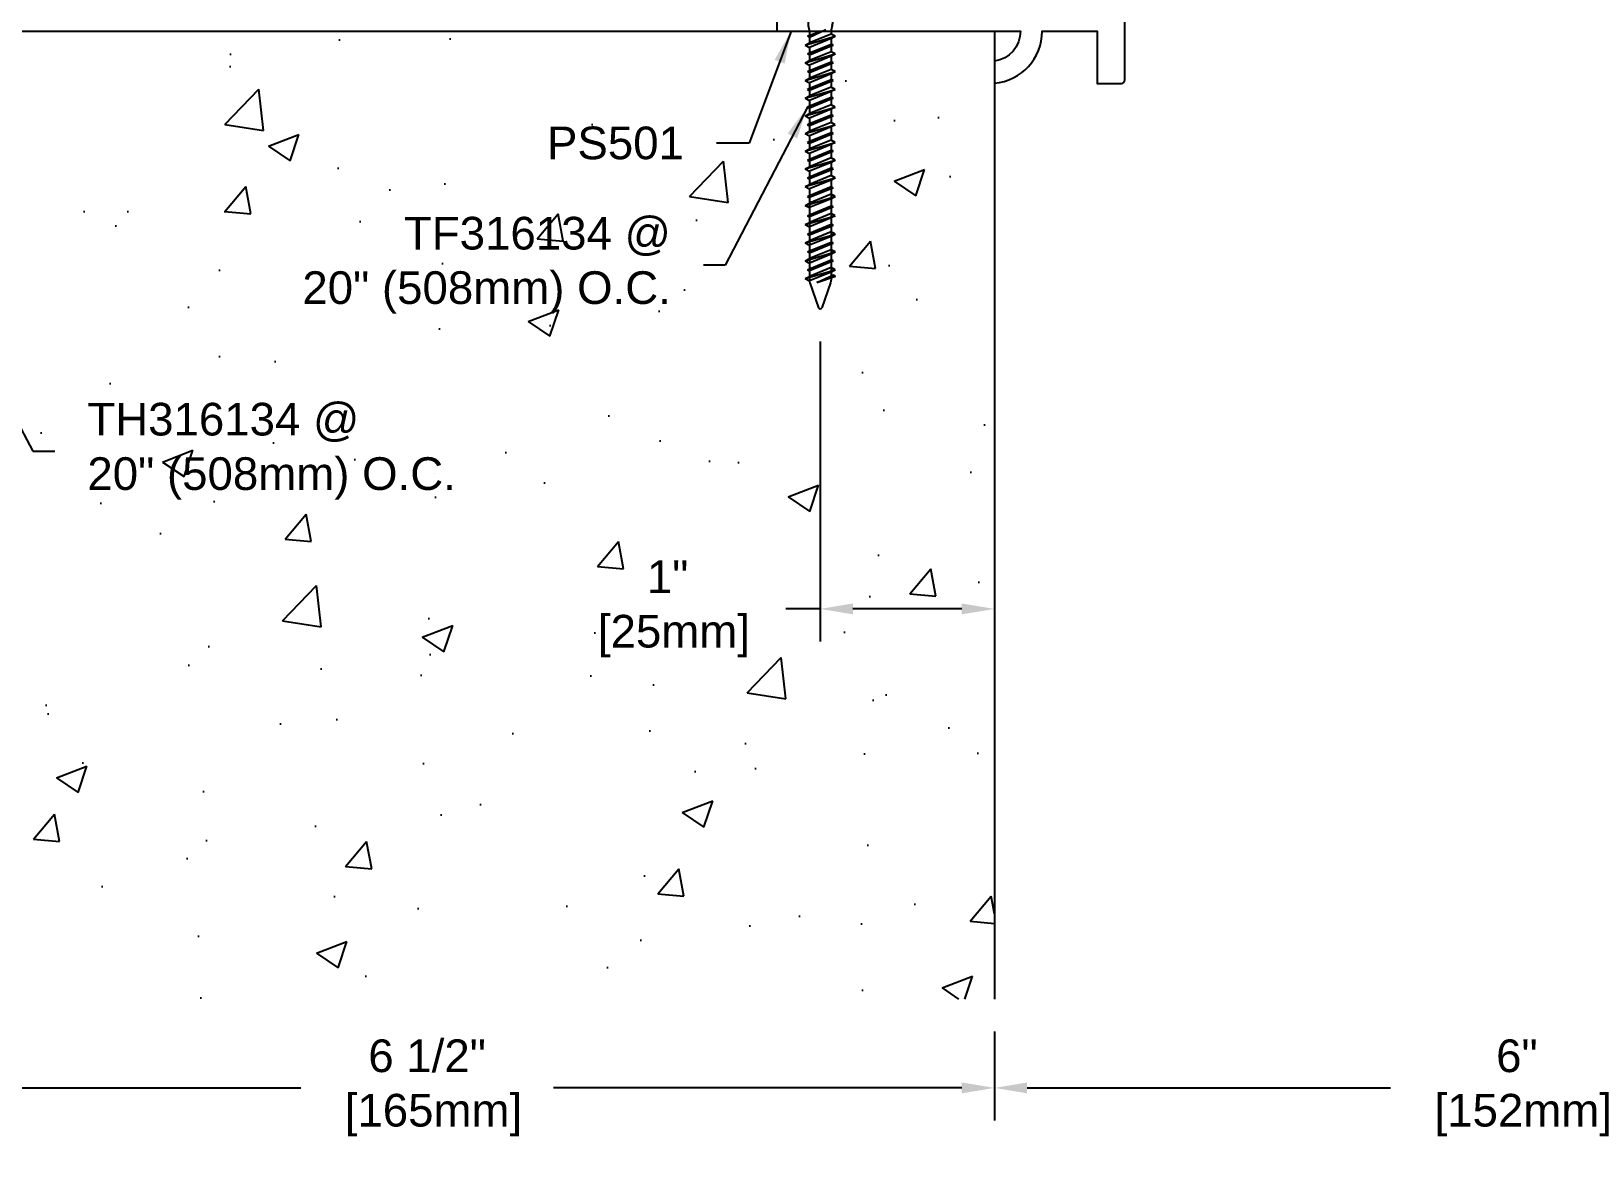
# Model space of a CAD drawing. Header units: inches. Extents: x -7 to 36.6, y -5.5 to 8.5.
# Drawn here: x -1.11 to 7.82, y -5.47 to 1.04 of the extents above; entities that cross this region are included whole.
import ezdxf

# ---------------------------------------------------------------- set-up
doc = ezdxf.new("R2010")
doc.units = ezdxf.units.IN
doc.header["$MEASUREMENT"] = 0
for name, color, linetype in [('ANCHORS', 4, 'Continuous'), ('CONDITIONS', 1, 'Continuous'), ('DIMENSIONS', 3, 'Continuous'), ('METALS', 7, 'Continuous'), ('TEXT', 2, 'Continuous')]:
    doc.layers.add(name, color=color, linetype=linetype)
doc.styles.add('ARIAL', font='arial.ttf')
doc.dimstyles.new('Arial', dxfattribs={"dimtxt": 0.1875, "dimasz": 0.1875, "dimexe": 0.1875, "dimexo": 0.1875, "dimgap": 0.1875, "dimtad": 0, "dimtih": 1, "dimtoh": 1, "dimdec": 4, "dimzin": 3, "dimdsep": 46, "dimlunit": 4, "dimtxsty": 'ARIAL', "dimcen": 0.125, "dimadec": 0, "dimazin": 0, "dimtfac": 1, "dimtdec": 4, "dimtofl": 0, "dimtmove": 0, "dimatfit": 3, "dimfxl": 0, "dimfrac": 2, "dimtolj": 1, "dimtzin": 0, "dimarcsym": 0})

# ---------------------------------------------------------------- blocks, each defined once
blk = doc.blocks.new('PS501')
blk.add_lwpolyline([(1.250000002001475, 0.001101427388516818, 0.3893248293344813), (1.524316468147138, 0.2999999989621474), (1.839316468147114, 0.2999999989621474), (1.839316468147128, -1.037849806095892e-09), (1.979316468147122, -1.037849806095892e-09, 0.414213562373095), (1.999316468147125, 0.01999999896214621), (1.999316468147125, 0.5499999989621488), (0.7500000020014959, 0.5499999989621523), (0.750000002001503, 0.4249999989621488), (2.001510068794232e-09, 0.4249999989621488), (2.001502963366875e-09, 0.2999999989621474), (1.399316468147138, 0.2999999989621474, -0.3717010519091446), (1.25000000200156, 0.1268949554517076), (1.250000002001496, 0.00110142738851865)], format="xyb", close=True)
blk = doc.blocks.new('TF316134')
for p, q in [((-0.1634478473818142, 0), (0.1634478473818142, 0)), ((-0.1041612553882096, -0.01272011889933822), (-0.1125000000000007, 0)), ((-0.1762499999999996, -0.02850000000000108), (-0.1746550377353451, -0.01026949789408604)), ((-0.1762499999999996, -0.02850000000000108), (0.1762499999999996, -0.02850000000000108)), ((-0.1762499999999996, -0.02850000000000108), (-0.06975000000000264, -0.1409999999999982)), ((-0.0815273668520824, -0.04724638954767357), (-0.09148489875437704, -0.03205693410349397)), ((-0.05333823494656187, -0.09024676025100575), (-0.06907470591754006, -0.06624197402408782)), ((-0.03078760143737824, -0.005484849191603303), (-0.03106535409279942, -0.0001850128081315461)), ((-0.02969832727228905, -0.02626943842607687), (-0.03005456646017635, -0.01947198978842124)), ((-0.02840230916521236, -0.05099893707699721), (-0.02938302918285629, -0.03228568436792756)), ((-0.02630360458224246, -0.09104460609177067), (-0.02766927418801046, -0.06498607767381515)), ((0.02739333063308536, -0.07025139436348127), (0.02856652544479132, -0.04786550379996868)), ((0.0297376818067967, -0.02551850917389231), (0.03063040427841557, -0.00848434966871281)), ((0.06618177459319341, -0.07065492011207652), (0.04852665200820994, -0.09758646303831853)), ((0.06975000000000264, -0.1409999999999982), (0.1762499999999996, -0.02850000000000108)), ((0.08983953194615069, -0.0345668156753618), (0.07456194448709752, -0.05787161010442787)), ((0.1095309000514497, -0.004529135514729887), (0.09786692012110976, -0.02232164727288222)), ((0.1762499999999996, -0.02850000000000108), (0.1746550377353451, -0.01026949789408604)), ((-0.06975000000000264, -0.1409999999999982), (0.06975000000000264, -0.1409999999999982)), ((-0.06975000000000264, -0.1409999999999982), (-0.06975000000000264, -0.2080956920424839)), ((-0.03070434641042752, -0.1247730308993411), (-0.04406328225548251, -0.1043949931695991)), ((-0.02446702629202591, -0.126088607485066), (-0.02532696146400681, -0.109680066925975)), ((-0.02399999999999736, -0.134999999999998), (-0.01070865921719033, -0.134999999999998)), ((-0.001778053436577665, -0.134999999999998), (0.01831580956980972, -0.134999999999998)), ((0.037321555589795, -0.114678982998619), (0.02399999999999736, -0.134999999999998)), ((0.02399999999999736, -0.134999999999998), (0.02454324502557981, -0.1246342674119347)), ((0.02528851070100657, -0.1104137511905421), (0.02638186176550406, -0.08955137008121028)), ((0.06975000000000264, -0.1409999999999982), (0.06975000000000264, -0.2080956920424839)), ((-0.07369462818234851, -0.2795937499999965), (0.03209284409409108, -0.243145909709348)), ((-0.06874468459070826, -0.2177125352871201), (-0.06325531540928964, -0.243681256327676)), ((-0.06225000000000236, -0.2734303853986049), (0.03209284409409108, -0.243145909709348)), ((0.03209284409409108, -0.243145909709348), (-0.06225000000000236, -0.2857571146013882)), ((-0.06225000000000236, -0.2532980995723122), (-0.06225000000000236, -0.2734303853986049)), ((0.06225000000000236, -0.2666688433908462), (-0.06225000000000236, -0.3174500933908391)), ((0.06225000000000236, -0.2532980995723122), (0.06225000000000236, -0.2666688433908462)), ((0.08624999999999616, -0.2795937499999965), (0.06225000000000236, -0.2666688433908462)), ((0.06874468459070826, -0.2177125352871201), (0.06325531540928964, -0.243681256327676)), ((-0.08625000000000327, -0.3303749999999965), (0.08624999999999616, -0.2795937499999965)), ((-0.08625000000000327, -0.3303749999999965), (-0.06225000000000236, -0.3174500933908391)), ((-0.08625000000000327, -0.3303749999999965), (-0.06225000000000236, -0.343299906609154)), ((-0.07369462818234851, -0.2795937499999965), (-0.06225000000000236, -0.2734303853986049)), ((-0.07369462818234851, -0.2795937499999965), (-0.06225000000000236, -0.2857571146013882)), ((-0.07369462818234851, -0.3811562499999965), (0.07369462818234851, -0.3303749999999965)), ((-0.06225000000000236, -0.2857571146013882), (-0.06225000000000236, -0.3174500933908391)), ((0.06225000000000236, -0.292518656609154), (-0.06225000000000236, -0.343299906609154)), ((-0.06225000000000236, -0.3749928853986049), (0.06224999999999525, -0.3242116353986049)), ((0.06224999999999525, -0.3365383646013882), (-0.06225000000000236, -0.3873196146013882)), ((-0.06225000000000236, -0.343299906609154), (-0.06225000000000236, -0.3749928853986049)), ((0.08624999999999616, -0.2795937499999965), (0.06225000000000236, -0.292518656609154)), ((0.06224999999999525, -0.292518656609154), (0.06224999999999525, -0.3242116353986049)), ((0.07369462818234851, -0.3303749999999965), (0.06224999999999525, -0.3242116353986049)), ((0.07369462818234851, -0.3303749999999965), (0.06224999999999525, -0.3365383646013882)), ((0.06224999999999525, -0.3365383646013882), (0.06224999999999525, -0.3682313433908391)), ((-0.08625000000000327, -0.4319374999999965), (0.08624999999999616, -0.3811562499999965)), ((-0.08625000000000327, -0.4319374999999965), (-0.06225000000000236, -0.4190125933908391)), ((-0.08625000000000327, -0.4319374999999965), (-0.06225000000000236, -0.444862406609154)), ((-0.07369462818234851, -0.3811562499999965), (-0.06225000000000236, -0.3749928853986049)), ((-0.07369462818234851, -0.3811562499999965), (-0.06225000000000236, -0.3873196146013882)), ((-0.07369462818234851, -0.4827187499999965), (0.07369462818234851, -0.4319374999999965)), ((0.06224999999999525, -0.3682313433908391), (-0.06225000000000236, -0.4190125933908391)), ((-0.06225000000000236, -0.3873196146013882), (-0.06225000000000236, -0.4190125933908391)), ((0.06224999999999525, -0.394081156609154), (-0.06225000000000236, -0.444862406609154)), ((-0.06225000000000236, -0.4765553853986049), (0.06224999999999525, -0.4257741353986049)), ((0.06224999999999525, -0.4381008646013882), (-0.06225000000000236, -0.4888821146013882)), ((-0.06225000000000236, -0.444862406609154), (-0.06225000000000236, -0.4765553853986049)), ((0.08624999999999616, -0.3811562499999965), (0.06224999999999525, -0.3682313433908391)), ((0.08624999999999616, -0.3811562499999965), (0.06224999999999525, -0.394081156609154)), ((0.06224999999999525, -0.394081156609154), (0.06224999999999525, -0.4257741353986049)), ((0.07369462818234851, -0.4319374999999965), (0.06224999999999525, -0.4257741353986049)), ((0.07369462818234851, -0.4319374999999965), (0.06224999999999525, -0.4381008646013882)), ((0.06224999999999525, -0.4381008646013882), (0.06224999999999525, -0.4697938433908391)), ((-0.08625000000000327, -0.5334999999999965), (0.08624999999999616, -0.4827187499999965)), ((-0.08625000000000327, -0.5334999999999965), (-0.06225000000000236, -0.5205750933908391)), ((-0.08625000000000327, -0.5334999999999965), (-0.06225000000000236, -0.546424906609154)), ((-0.07369462818234851, -0.4827187499999965), (-0.06225000000000236, -0.4765553853986049)), ((-0.07369462818234851, -0.4827187499999965), (-0.06225000000000236, -0.4888821146013882)), ((-0.07369462818234851, -0.5842812499999965), (0.07369462818234851, -0.5334999999999965)), ((0.06224999999999525, -0.4697938433908391), (-0.06225000000000236, -0.5205750933908391)), ((-0.06225000000000236, -0.4888821146013882), (-0.06225000000000236, -0.5205750933908391)), ((0.06224999999999525, -0.495643656609154), (-0.06225000000000236, -0.546424906609154)), ((-0.06225000000000236, -0.5781178853986049), (0.06224999999999525, -0.5273366353986049)), ((0.08624999999999616, -0.4827187499999965), (0.06224999999999525, -0.4697938433908391)), ((0.08624999999999616, -0.4827187499999965), (0.06224999999999525, -0.495643656609154)), ((0.06224999999999525, -0.495643656609154), (0.06224999999999525, -0.5273366353986049)), ((0.07369462818234851, -0.5334999999999965), (0.06224999999999525, -0.5273366353986049)), ((0.07369462818234851, -0.5334999999999965), (0.06224999999999525, -0.5396633646013882)), ((-0.08625000000000327, -0.6350624999999965), (0.08624999999999616, -0.5842812499999965)), ((-0.08625000000000327, -0.6350624999999965), (-0.06225000000000236, -0.6221375933908391)), ((-0.07369462818234851, -0.5842812499999965), (-0.06225000000000236, -0.5781178853986049)), ((-0.07369462818234851, -0.5842812499999965), (-0.06225000000000236, -0.5904446146013882)), ((0.06224999999999525, -0.5396633646013882), (-0.06225000000000236, -0.5904446146013882)), ((-0.06225000000000236, -0.546424906609154), (-0.06225000000000236, -0.5781178853986049)), ((0.06224999999999525, -0.5713563433908391), (-0.06225000000000236, -0.6221375933908391)), ((-0.06225000000000236, -0.5904446146013882), (-0.06225000000000236, -0.6221375933908391)), ((0.06224999999999525, -0.597206156609154), (-0.06225000000000236, -0.647987406609154)), ((0.06224999999999525, -0.5396633646013882), (0.06224999999999525, -0.5713563433908391)), ((0.08624999999999616, -0.5842812499999965), (0.06224999999999525, -0.5713563433908391)), ((0.08624999999999616, -0.5842812499999965), (0.06224999999999525, -0.597206156609154)), ((0.06224999999999525, -0.597206156609154), (0.06224999999999525, -0.6288991353986049)), ((-0.08625000000000327, -0.6350624999999965), (-0.06225000000000236, -0.647987406609154)), ((-0.08625000000000327, -0.7366249999999965), (0.08624999999999616, -0.6858437499999965)), ((-0.07369462818234851, -0.6858437499999965), (0.07369462818234851, -0.6350624999999965)), ((-0.07369462818234851, -0.6858437499999965), (-0.06225000000000236, -0.6796803853986049)), ((-0.07369462818234851, -0.6858437499999965), (-0.06225000000000236, -0.6920071146013882)), ((-0.06225000000000236, -0.6796803853986049), (0.06224999999999525, -0.6288991353986049)), ((0.06224999999999525, -0.6412258646013882), (-0.06225000000000236, -0.6920071146013882)), ((-0.06225000000000236, -0.647987406609154), (-0.06225000000000236, -0.6796803853986049)), ((0.06224999999999525, -0.6729188433908391), (-0.06225000000000236, -0.7237000933908391)), ((-0.06225000000000236, -0.6920071146013882), (-0.06225000000000236, -0.7237000933908391)), ((0.06224999999999525, -0.698768656609154), (-0.06225000000000236, -0.749549906609154)), ((0.07369462818234851, -0.6350624999999965), (0.06224999999999525, -0.6288991353986049)), ((0.07369462818234851, -0.6350624999999965), (0.06224999999999525, -0.6412258646013882)), ((0.06224999999999525, -0.6412258646013882), (0.06224999999999525, -0.6729188433908391)), ((0.08624999999999616, -0.6858437499999965), (0.06224999999999525, -0.6729188433908391)), ((0.08624999999999616, -0.6858437499999965), (0.06224999999999525, -0.698768656609154)), ((0.06224999999999525, -0.698768656609154), (0.06224999999999525, -0.7304616353986049)), ((-0.08625000000000327, -0.7366249999999965), (-0.06225000000000236, -0.7237000933908391)), ((-0.08625000000000327, -0.7366249999999965), (-0.06225000000000236, -0.749549906609154)), ((-0.08625000000000327, -0.8381874999999965), (0.08624999999999616, -0.7874062499999965)), ((-0.07369462818234851, -0.7874062499999965), (0.07369462818234851, -0.7366249999999965)), ((-0.07369462818234851, -0.7874062499999965), (-0.06225000000000236, -0.7812428853986049)), ((-0.07369462818234851, -0.7874062499999965), (-0.06225000000000236, -0.7935696146013882)), ((-0.06225000000000236, -0.7812428853986049), (0.06224999999999525, -0.7304616353986049)), ((0.06224999999999525, -0.7427883646013882), (-0.06225000000000236, -0.7935696146013882)), ((-0.06225000000000236, -0.749549906609154), (-0.06225000000000236, -0.7812428853986049)), ((0.06224999999999525, -0.7744813433908391), (-0.06225000000000236, -0.8252625933908391)), ((-0.06225000000000236, -0.7935696146013882), (-0.06225000000000236, -0.8252625933908391)), ((0.06224999999999525, -0.800331156609154), (-0.06225000000000236, -0.851112406609154)), ((0.07369462818234851, -0.7366249999999965), (0.06224999999999525, -0.7304616353986049)), ((0.07369462818234851, -0.7366249999999965), (0.06224999999999525, -0.7427883646013882)), ((0.06224999999999525, -0.7427883646013882), (0.06224999999999525, -0.7744813433908391)), ((0.08624999999999616, -0.7874062499999965), (0.06224999999999525, -0.7744813433908391)), ((0.08624999999999616, -0.7874062499999965), (0.06224999999999525, -0.800331156609154)), ((0.06224999999999525, -0.800331156609154), (0.06224999999999525, -0.8320241353986049)), ((-0.08625000000000327, -0.8381874999999965), (-0.06225000000000236, -0.8252625933908391)), ((-0.08625000000000327, -0.8381874999999965), (-0.06225000000000236, -0.851112406609154)), ((-0.08625000000000327, -0.9397499999999965), (0.08624999999999616, -0.8889687499999965)), ((-0.07369462818234851, -0.8889687499999965), (0.07369462818234851, -0.8381874999999965)), ((-0.07369462818234851, -0.8889687499999965), (-0.06225000000000236, -0.8828053853986049)), ((-0.07369462818234851, -0.8889687499999965), (-0.06225000000000236, -0.8951321146013882)), ((-0.06225000000000236, -0.8828053853986049), (0.06224999999999525, -0.8320241353986049)), ((0.06224999999999525, -0.8443508646013882), (-0.06225000000000236, -0.8951321146013882)), ((-0.06225000000000236, -0.851112406609154), (-0.06225000000000236, -0.8828053853986049)), ((0.06224999999999525, -0.8760438433908391), (-0.06225000000000236, -0.9268250933908391)), ((0.07369462818234851, -0.8381874999999965), (0.06224999999999525, -0.8320241353986049)), ((0.07369462818234851, -0.8381874999999965), (0.06224999999999525, -0.8443508646013882)), ((0.06224999999999525, -0.8443508646013882), (0.06224999999999525, -0.8760438433908391)), ((0.08624999999999616, -0.8889687499999965), (0.06224999999999525, -0.8760438433908391)), ((0.08624999999999616, -0.8889687499999965), (0.06224999999999525, -0.901893656609154)), ((-0.08625000000000327, -0.9397499999999965), (-0.06225000000000236, -0.9268250933908391)), ((-0.08625000000000327, -0.9397499999999965), (-0.06225000000000236, -0.952674906609154)), ((-0.07369462818234851, -0.9905312499999965), (0.07369462818234851, -0.9397499999999965)), ((-0.06225000000000236, -0.8951321146013882), (-0.06225000000000236, -0.9268250933908391)), ((0.06224999999999525, -0.901893656609154), (-0.06225000000000236, -0.952674906609154)), ((-0.06225000000000236, -0.9843678853986049), (0.06224999999999525, -0.9335866353986049)), ((0.06224999999999525, -0.9459133646013882), (-0.06225000000000236, -0.9966946146013882)), ((-0.06225000000000236, -0.952674906609154), (-0.06225000000000236, -0.9843678853986049)), ((0.06224999999999525, -0.9776063433908391), (-0.06225000000000236, -1.028387593390839)), ((0.06224999999999525, -0.901893656609154), (0.06224999999999525, -0.9335866353986049)), ((0.07369462818234851, -0.9397499999999965), (0.06224999999999525, -0.9335866353986049)), ((0.07369462818234851, -0.9397499999999965), (0.06224999999999525, -0.9459133646013882)), ((0.06224999999999525, -0.9459133646013882), (0.06224999999999525, -0.9776063433908391)), ((0.08624999999999616, -0.9905312499999965), (0.06224999999999525, -0.9776063433908391)), ((-0.08625000000000327, -1.041312499999997), (0.08624999999999616, -0.9905312499999965)), ((-0.08625000000000327, -1.041312499999997), (-0.06225000000000236, -1.028387593390839)), ((-0.08625000000000327, -1.041312499999997), (-0.06225000000000236, -1.054237406609154)), ((-0.07369462818234851, -0.9905312499999965), (-0.06225000000000236, -0.9843678853986049)), ((-0.07369462818234851, -0.9905312499999965), (-0.06225000000000236, -0.9966946146013882)), ((-0.07369462818234851, -1.092093749999997), (0.07369462818234851, -1.041312499999997)), ((-0.06225000000000236, -0.9966946146013882), (-0.06225000000000236, -1.028387593390839)), ((0.06224999999999525, -1.003456156609154), (-0.06225000000000236, -1.054237406609154)), ((-0.06225000000000236, -1.085930385398605), (0.06224999999999525, -1.035149135398605)), ((0.06224999999999525, -1.047475864601388), (-0.06225000000000236, -1.098257114601388)), ((-0.06225000000000236, -1.054237406609154), (-0.06225000000000236, -1.085930385398605)), ((0.08624999999999616, -0.9905312499999965), (0.06224999999999525, -1.003456156609154)), ((0.06224999999999525, -1.003456156609154), (0.06224999999999525, -1.035149135398605)), ((0.07369462818234851, -1.041312499999997), (0.06224999999999525, -1.035149135398605)), ((0.07369462818234851, -1.041312499999997), (0.06224999999999525, -1.047475864601388)), ((0.06224999999999525, -1.047475864601388), (0.06224999999999525, -1.079168843390839)), ((-0.08625000000000327, -1.142874999999997), (0.08624999999999616, -1.092093749999997)), ((-0.08625000000000327, -1.142874999999997), (-0.06225000000000236, -1.129950093390839)), ((-0.08625000000000327, -1.142874999999997), (-0.06225000000000236, -1.155799906609154)), ((-0.07369462818234851, -1.092093749999997), (-0.06225000000000236, -1.085930385398605)), ((-0.07369462818234851, -1.092093749999997), (-0.06225000000000236, -1.098257114601388)), ((-0.07369462818234851, -1.19997398481879), (0.07369462818234851, -1.14919273481879)), ((0.06224999999999525, -1.079168843390839), (-0.06225000000000236, -1.129950093390839)), ((-0.06225000000000236, -1.098257114601388), (-0.06225000000000236, -1.129950093390839)), ((0.06224999999999525, -1.105018656609154), (-0.06225000000000236, -1.155799906609154)), ((-0.06225000000000236, -1.193810620217398), (0.06224999999999525, -1.143029370217398)), ((0.06224999999999525, -1.155356099420182), (-0.06225000000000236, -1.206137349420182)), ((-0.06225000000000236, -1.155799906609154), (-0.06225000000000236, -1.181660976845158)), ((0.08624999999999616, -1.092093749999997), (0.06224999999999525, -1.079168843390839)), ((0.08624999999999616, -1.092093749999997), (0.06224999999999525, -1.105018656609154)), ((0.06225000000000236, -1.105018656609154), (0.06225000000000236, -1.136711635398605)), ((0.06224999999999525, -1.111336391427947), (0.06224999999999525, -1.143029370217398)), ((0.07369462818234851, -1.14919273481879), (0.06224999999999525, -1.143029370217398)), ((0.06225000000000236, -1.149038364601388), (0.06225000000000236, -1.181660976845158)), ((0.07369462818234851, -1.14919273481879), (0.06224999999999525, -1.155356099420182)), ((0.06224999999999525, -1.155356099420182), (0.06224999999999525, -1.187049078209633)), ((-0.08625000000000327, -1.25075523481879), (0.08624999999999616, -1.19997398481879)), ((-0.08625000000000327, -1.25075523481879), (-0.06225000000000236, -1.237830328209633)), ((-0.07369462818234851, -1.19997398481879), (-0.06225000000000236, -1.193810620217398)), ((-0.07369462818234851, -1.19997398481879), (-0.06225000000000236, -1.206137349420182)), ((-0.06225000000000236, -1.181660976845158), (-0.06225000000000236, -1.680716921693083)), ((0.06224999999999525, -1.187049078209633), (-0.06225000000000236, -1.237830328209633)), ((0.06224999999999525, -1.212898891427947), (-0.06225000000000236, -1.263680141427947)), ((0.06225000000000236, -1.181660976845158), (0.06225000000000236, -1.680716921693083)), ((0.08624999999999616, -1.19997398481879), (0.06224999999999525, -1.187049078209633)), ((0.08624999999999616, -1.19997398481879), (0.06224999999999525, -1.212898891427947)), ((0.06224999999999525, -1.221463982127187), (0.06224999999999525, -1.253156960916638)), ((-0.08625000000000327, -1.25075523481879), (-0.06225000000000236, -1.263680141427947)), ((-0.08625000000000327, -1.360882825518029), (0.08624999999999616, -1.310101575518029)), ((-0.07369462818234851, -1.310101575518029), (0.07369462818234851, -1.259320325518029)), ((-0.07369462818234851, -1.310101575518029), (-0.06225000000000236, -1.303938210916638)), ((-0.07369462818234851, -1.310101575518029), (-0.06225000000000236, -1.316264940119421)), ((-0.06225000000000236, -1.303938210916638), (0.06224999999999525, -1.253156960916638)), ((0.06224999999999525, -1.265483690119421), (-0.06225000000000236, -1.316264940119421)), ((0.06224999999999525, -1.297176668908872), (-0.06225000000000236, -1.347957918908872)), ((0.06224999999999525, -1.323026482127187), (-0.06225000000000236, -1.373807732127187)), ((0.07369462818234851, -1.259320325518029), (0.06224999999999525, -1.253156960916638)), ((0.07369462818234851, -1.259320325518029), (0.06224999999999525, -1.265483690119421)), ((0.06224999999999525, -1.265483690119421), (0.06224999999999525, -1.297176668908872)), ((0.08624999999999616, -1.310101575518029), (0.06224999999999525, -1.297176668908872)), ((0.08624999999999616, -1.310101575518029), (0.06224999999999525, -1.323026482127187)), ((0.06224999999999525, -1.327096637548117), (0.06224999999999525, -1.358789616337567)), ((-0.08625000000000327, -1.360882825518029), (-0.06225000000000236, -1.347957918908872)), ((-0.08625000000000327, -1.360882825518029), (-0.06225000000000236, -1.373807732127187)), ((-0.08625000000000327, -1.466515480938959), (0.08624999999999616, -1.415734230938959)), ((-0.07369462818234851, -1.415734230938959), (0.07369462818234851, -1.364952980938959)), ((-0.07369462818234851, -1.415734230938959), (-0.06225000000000236, -1.409570866337567)), ((-0.07369462818234851, -1.415734230938959), (-0.06225000000000236, -1.421897595540351)), ((-0.06225000000000236, -1.409570866337567), (0.06224999999999525, -1.358789616337567)), ((0.06224999999999525, -1.371116345540351), (-0.06225000000000236, -1.421897595540351)), ((0.06224999999999525, -1.402809324329802), (-0.06225000000000236, -1.453590574329802)), ((0.06224999999999525, -1.428659137548117), (-0.06225000000000236, -1.479440387548117)), ((0.07369462818234851, -1.364952980938959), (0.06224999999999525, -1.358789616337567)), ((0.07369462818234851, -1.364952980938959), (0.06224999999999525, -1.371116345540351)), ((0.06224999999999525, -1.371116345540351), (0.06224999999999525, -1.402809324329802)), ((0.08624999999999616, -1.415734230938959), (0.06224999999999525, -1.402809324329802)), ((0.08624999999999616, -1.415734230938959), (0.06224999999999525, -1.428659137548117)), ((-0.08625000000000327, -1.466515480938959), (-0.06225000000000236, -1.453590574329802)), ((-0.08625000000000327, -1.466515480938959), (-0.06225000000000236, -1.479440387548117)), ((-0.08625000000000327, -1.568776934901159), (0.08624999999999616, -1.517995684901159)), ((-0.07369462818234851, -1.517995684901159), (0.07369462818234851, -1.467214434901159)), ((-0.07369462818234851, -1.517995684901159), (-0.06225000000000236, -1.511832320299767)), ((-0.07369462818234851, -1.517995684901159), (-0.06225000000000236, -1.524159049502551)), ((-0.06225000000000236, -1.511832320299767), (0.06224999999999525, -1.461051070299767)), ((0.06224999999999525, -1.473377799502551), (-0.06225000000000236, -1.524159049502551)), ((0.06224999999999525, -1.505070778292001), (-0.06225000000000236, -1.555852028292001)), ((0.06224999999999525, -1.429358091510316), (0.06224999999999525, -1.461051070299767)), ((0.07369462818234851, -1.467214434901159), (0.06224999999999525, -1.461051070299767)), ((0.07369462818234851, -1.467214434901159), (0.06224999999999525, -1.473377799502551)), ((0.06224999999999525, -1.473377799502551), (0.06224999999999525, -1.505070778292001)), ((0.08624999999999616, -1.517995684901159), (0.06224999999999525, -1.505070778292001)), ((0.08624999999999616, -1.517995684901159), (0.06224999999999525, -1.530920591510316)), ((-0.08625000000000327, -1.568776934901159), (-0.06225000000000236, -1.555852028292001)), ((-0.08625000000000327, -1.568776934901159), (-0.06225000000000236, -1.581701841510316)), ((-0.07369462818234851, -1.620257027104646), (0.07369462818234851, -1.569475777104646)), ((0.06224999999999525, -1.530920591510316), (-0.06225000000000236, -1.581701841510316)), ((-0.06225000000000236, -1.614093662503254), (0.06224999999999525, -1.563312412503254)), ((0.06224999999999525, -1.575639141706038), (-0.06225000000000236, -1.626420391706038)), ((0.06224999999999525, -1.607332120495489), (-0.06225000000000236, -1.658113370495489)), ((0.06224999999999525, -1.531619433713804), (0.06224999999999525, -1.563312412503254)), ((0.07369462818234851, -1.569475777104646), (0.06224999999999525, -1.563312412503254)), ((0.07369462818234851, -1.569475777104646), (0.06224999999999525, -1.575639141706038)), ((0.06224999999999525, -1.575639141706038), (0.06224999999999525, -1.607332120495489)), ((0.08624999999999616, -1.620257027104646), (0.06224999999999525, -1.607332120495489)), ((-0.08625000000000327, -1.671038277104646), (0.08624999999999616, -1.620257027104646)), ((-0.08625000000000327, -1.671038277104646), (-0.06225000000000236, -1.658113370495489)), ((-0.08625000000000327, -1.671038277104646), (-0.06225000000000236, -1.683963183713804)), ((-0.07369462818234851, -1.620257027104646), (-0.06225000000000236, -1.614093662503254)), ((-0.07369462818234851, -1.620257027104646), (-0.06225000000000236, -1.626420391706038)), ((0.06224999999999525, -1.633181933713804), (-0.06225000000000236, -1.683963183713804)), ((-0.05963520139097156, -1.696090245955389), (-0.00964026637560167, -1.838807445842789)), ((-0.01900126917398737, -1.693369002613277), (0.07676855221157197, -1.650266149331326)), ((-0.01900126917398737, -1.693369002613277), (0.08821318039391812, -1.656429513932718)), ((0.07676855221157197, -1.66259287853411), (-0.01900126917398737, -1.693369002613277)), ((0.05963520139096445, -1.696090245955389), (0.00964026637560167, -1.838807445842789)), ((0.08624999999999616, -1.620257027104646), (0.06224999999999525, -1.633181933713804)), ((0.08821318039391812, -1.656429513932718), (0.07676855221157197, -1.650266149331326)), ((0.08821318039391812, -1.656429513932718), (0.07676855221157197, -1.66259287853411))]:
    blk.add_line(p, q)
for centre, radius, start, end in [((-0.1634478473818142, -0.01124999999999687), 0.01125, 90, 175), ((0.1634478473818142, -0.01124999999999687), 0.01125, 4.999999999999943, 90), ((-0.02325000000000088, -0.2080956920424839), 0.0465, 180, 191.9356997670106), ((-0.1087500000000041, -0.2532980995723122), 0.0465, 0, 11.93569976701059), ((0.108749999999997, -0.2532980995723122), 0.0465, 168.0643002329894, 180), ((0.02325000000000088, -0.2080956920424839), 0.0465, 348.0643002329893, 0), ((-0.0157500000000006, -1.680716921693083), 0.0465, 180, 199.3057509941771), ((0.0157500000000006, -1.680716921693083), 0.0465, 340.6942490058228, 0), ((-3.552713678800501e-15, -1.834495130522654), 0.01056081432526762, 204.1000781238897, 335.8999218761103)]:
    blk.add_arc(centre, radius, start, end)
blk = doc.blocks.new('*D9')
at = {"layer": 'Defpoints', "color": 0}
for p in [(3.420334744603704, -0.5574608816564846), (4.420334744603707, -1.799640827824192), (4.420334744603707, -2.279961448900991)]:
    blk.add_point(p, dxfattribs=at)
at = {"layer": 'DIMENSIONS', "color": 0, "lineweight": -2}
for p, q in [((3.420334744603704, -0.7449608816564846), (3.420334744603704, -2.467461448900991)), ((4.420334744603707, -1.987140827824192), (4.420334744603707, -2.467461448900991)), ((3.420334744603704, -2.279961448900991), (3.223194478228105, -2.279961448900991)), ((4.232834744603707, -2.279961448900991), (3.607834744603704, -2.279961448900991))]:
    blk.add_line(p, q, dxfattribs=at)
at = {"layer": 'DIMENSIONS', "color": 0}
for points in [[(3.607834744603704, -2.248711448900991), (3.607834744603704, -2.311211448900991), (3.420334744603704, -2.279961448900991)], [(4.232834744603707, -2.248711448900991), (4.232834744603707, -2.311211448900991), (4.420334744603707, -2.279961448900991)]]:
    blk.add_solid(points, dxfattribs=at)
at = {"layer": 'DIMENSIONS', "color": 0, "insert": (2.543666852034381, -2.279961448900991), "char_height": 0.1875, "attachment_point": 5, "style": 'ARIAL'}
blk.add_mtext('\\A1;1"\\P [25mm]', dxfattribs=at)
blk = doc.blocks.new('*D10')
at = {"layer": 'Defpoints', "color": 0}
for p in [(-2.09466525539635, 1.037595063191432), (4.420334744603707, -4.519771999303885), (4.420334744603707, -5.030285323330077)]:
    blk.add_point(p, dxfattribs=at)
at = {"layer": 'DIMENSIONS', "color": 0, "lineweight": -2}
for p, q in [((-2.09466525539635, 0.8500950631914319), (-2.094665255396351, -5.217785323330077)), ((4.420334744603707, -4.707271999303885), (4.420334744603707, -5.217785323330077)), ((-1.907165255396351, -5.030285323330077), (0.4379669069501994, -5.030285323330077)), ((4.232834744603707, -5.030285323330077), (1.887702582257157, -5.030285323330077))]:
    blk.add_line(p, q, dxfattribs=at)
at = {"layer": 'DIMENSIONS', "color": 0}
for points in [[(-1.907165255396351, -4.999035323330077), (-1.907165255396351, -5.061535323330077), (-2.094665255396351, -5.030285323330077)], [(4.232834744603707, -4.999035323330077), (4.232834744603707, -5.061535323330077), (4.420334744603707, -5.030285323330077)]]:
    blk.add_solid(points, dxfattribs=at)
at = {"layer": 'DIMENSIONS', "color": 0, "insert": (1.162834744603678, -5.030285323330077), "char_height": 0.1875, "attachment_point": 5, "style": 'ARIAL'}
blk.add_mtext('\\A1;6 1/2"\\P [165mm]', dxfattribs=at)
blk = doc.blocks.new('*D11')
at = {"layer": 'Defpoints', "color": 0}
for p in [(4.420334744603707, -4.519771999303885), (10.42033474460371, -4.519771999303885), (10.42033474460371, -5.030285323330077)]:
    blk.add_point(p, dxfattribs=at)
at = {"layer": 'DIMENSIONS', "color": 0, "lineweight": -2}
for p, q in [((4.420334744603707, -4.707271999303885), (4.420334744603707, -5.217785323330077)), ((10.42033474460371, -4.707271999303885), (10.42033474460371, -5.217785323330077)), ((4.607834744603707, -5.030285323330077), (6.695466906950229, -5.030285323330077)), ((10.23283474460371, -5.030285323330077), (8.145202582257188, -5.030285323330077))]:
    blk.add_line(p, q, dxfattribs=at)
at = {"layer": 'DIMENSIONS', "color": 0}
for points in [[(4.607834744603707, -4.999035323330077), (4.607834744603707, -5.061535323330077), (4.420334744603707, -5.030285323330077)], [(10.23283474460371, -4.999035323330077), (10.23283474460371, -5.061535323330077), (10.42033474460371, -5.030285323330077)]]:
    blk.add_solid(points, dxfattribs=at)
at = {"layer": 'DIMENSIONS', "color": 0, "insert": (7.420334744603708, -5.030285323330077), "char_height": 0.1875, "attachment_point": 5, "style": 'ARIAL'}
blk.add_mtext('\\A1;6"\\P [152mm]', dxfattribs=at)

msp = doc.modelspace()

# ---------------------------------------------------------------- hatches: boundary and pattern name
at = {"layer": 'CONDITIONS'}
h = msp.add_hatch(dxfattribs=at)
h.set_pattern_fill('AR-CONC', color=256, scale=0.25, style=0)
h.set_pattern_definition([(50, (0, 0), (1.793150456501884, -0.1568803374564878), [0.1875, -2.0625]), (355, (0, 0), (-0.3468783340325, 1.88048033425003), [0.15, -1.65]), (100.4514, (0.1494292, -0.01307335), (1.446273454285054, 1.723598855152384), [0.159350475, -1.75285528]), (46.18420000000001, (0, 0.5), (2.668102621564111, -0.4137975358225452), [0.28125, -3.09375]), (96.6356, (0.2223418625, 0.4655167325), (2.336656763871758, 2.435294677251104), [0.23902572, -2.6292825]), (351.1842, (0, 0.5), (2.336654862834068, 2.435296502313312), [0.225, -2.475]), (21, (0.25, 0.375), (1.492267630296154, -1.006547226663347), [0.1875, -2.0625]), (326.0000000000001, (0.25, 0.375), (0.6082883298039543, 1.812875112617133), [0.15, -1.65]), (71.4514, (0.3743555825, 0.291120985), (2.100556571453725, 0.806326241774881), [0.159350475, -1.75285528]), (37.50000000000001, (0, 0), (0.03039963829322667, 0.8322346345782787), [0, -1.63, 0, -1.675, 0, -1.65625]), (7.499999999999999, (0, 0), (0.6576738436053715, 0.9860292797059006), [0, -0.955, 0, -1.5925, 0, -0.63125]), (327.5, (-0.5575, 0), (1.334556090431023, -0.0563871793359495), [0, -0.625, 0, -1.95, 0, -2.5875]), (317.5, (-0.8075, 0), (1.457965423355966, 0.2502624558307941), [0, -0.8125, 0, -1.295, 0, -1.8375])])
h.paths.add_polyline_path([(3.360699543212736, -0.4084951827639546, -0.0665255452401884), (3.358202685889949, -0.3964316363602857), (3.334084744603704, -0.3834432139132087), (3.358084744603705, -0.3705183073040511), (3.358084744603705, -0.3388253285146005), (3.346640116421358, -0.3326619639132088), (3.358084744603705, -0.3264985993118171), (3.358084744603705, -0.2941067783188788), (3.334084744603704, -0.2811818717097214), (3.358084744603705, -0.2682569651005638), (3.358084744603705, -0.2365639863111135), (3.346640116421358, -0.2304006217097214), (3.358084744603705, -0.2242372571083294), (3.358084744603705, -0.1918453243566792), (3.334084744603704, -0.1789204177475217), (3.358084744603705, -0.165995511138364), (3.358084744603705, -0.134302532348913), (3.346640116421358, -0.1281391677475216), (3.358084744603705, -0.1219758031461299), (3.358084744603705, -0.08621266893574964), (3.334084744603703, -0.07328776232659175), (3.358084744603704, -0.06036285571743416), (3.358084744603704, -0.02866987692798325), (3.346640116421358, -0.02250651232659163), (3.358084744603705, -0.01634314772520011), (3.358084744603704, 0.02391492176348973), (3.334084744603703, 0.03683982837264745), (3.358084744603704, 0.04976473498180486), (3.358084744603705, 0.08145771377125563), (3.346640116421359, 0.08762107837264739), (3.358084744603705, 0.09378444297403919), (3.358084744603705, 0.105934086346279), (3.358084744603705, 0.1317951565822834), (3.334084744603704, 0.144720063191441), (3.358084744603705, 0.1576449698005985), (3.358084744603705, 0.1893379485900488), (3.346640116421359, 0.195501313191441), (3.358084744603705, 0.2016646777928328), (3.358084744603704, 0.2333576565822835), (3.334084744603704, 0.2462825631914409), (3.358084744603705, 0.2592074698005987), (3.358084744603705, 0.2909004485900493), (3.346640116421358, 0.2970638131914408), (3.358084744603705, 0.3032271777928325), (3.358084744603705, 0.3349201565822834), (3.334084744603704, 0.3478450631914411), (3.358084744603705, 0.3607699698005986), (3.358084744603705, 0.3924629485900491), (3.346640116421358, 0.398626313191441), (3.358084744603705, 0.4047896777928326), (3.358084744603705, 0.4364826565822834), (3.334084744603704, 0.4494075631914409), (3.358084744603705, 0.4623324698005986), (3.358084744603705, 0.4940254485900493), (3.346640116421359, 0.5001888131914408), (3.358084744603705, 0.5063521777928327), (3.358084744603704, 0.5380451565822835), (3.334084744603704, 0.550970063191441), (3.358084744603705, 0.5638949698005984), (3.358084744603705, 0.5955879485900492), (3.346640116421359, 0.6017513131914409), (3.358084744603705, 0.6079146777928327), (3.358084744603705, 0.6396076565822832), (3.334084744603704, 0.652532563191441), (3.358084744603705, 0.6654574698005984), (3.358084744603705, 0.6971504485900492), (3.346640116421359, 0.703313813191441), (3.358084744603705, 0.7094771777928327), (3.358084744603705, 0.7411701565822834), (3.334084744603704, 0.7540950631914409), (3.358084744603705, 0.7670199698005986), (3.358084744603705, 0.7987129485900492), (3.346640116421359, 0.8048763131914409), (3.358084744603705, 0.8110396777928326), (3.358084744603705, 0.8427326565822829), (3.334084744603703, 0.855657563191441), (3.358084744603705, 0.8685824698005986), (3.358084744603705, 0.9002754485900489), (3.346640116421359, 0.9064388131914412), (3.358084744603705, 0.9126021777928327), (3.358084744603704, 0.9442951565822831), (3.334084744603705, 0.9572200631914412), (3.358084744603705, 0.9701449698005987), (3.358084744603705, 1.001837948590049), (3.346640116421358, 1.008001313191441), (3.358084744603705, 1.014164677792832), (3.358084744603705, 1.034296963619126, 0.01774848210302754), (3.357967635190763, 1.037595063191435), (3.17033474460365, 1.037595063191435), (-1.526615487873436, 1.037595063191433), (-1.53140993998706, 1.014913806863754, 0.0521264501317853), (-1.53241525539635, 1.005296963619123), (-1.53241525539635, 0.9919262198005908), (-1.50841525539635, 0.9790013131914352), (-1.53241525539635, 0.9660764065822797), (-1.53241525539635, 0.9343834277928267), (-1.520970627214, 0.9282200631914351), (-1.53241525539635, 0.9220566985900444), (-1.53241525539635, 0.8903637198005914), (-1.50841525539635, 0.8774388131914356), (-1.53241525539635, 0.8645139065822803), (-1.53241525539635, 0.8328209277928271), (-1.520970627214, 0.8266575631914359), (-1.53241525539635, 0.8204941985900448), (-1.53241525539635, 0.7888012198005918), (-1.50841525539635, 0.775876313191436), (-1.53241525539635, 0.7629514065822806), (-1.53241525539635, 0.7312584277928275), (-1.520970627214, 0.7250950631914362), (-1.53241525539635, 0.718931698590045), (-1.53241525539635, 0.687238719800592), (-1.50841525539635, 0.6743138131914365), (-1.53241525539635, 0.6613889065822809), (-1.53241525539635, 0.6296959277928282), (-1.520970627214, 0.623532563191437), (-1.53241525539635, 0.6173691985900457), (-1.53241525539635, 0.5856762198005928), (-1.50841525539635, 0.5727513131914369), (-1.53241525539635, 0.5598264065822814), (-1.53241525539635, 0.5281334277928287), (-1.520970627214, 0.5219700631914375), (-1.53241525539635, 0.5158066985900465), (-1.53241525539635, 0.4841137198005931), (-1.50841525539635, 0.4711888131914375), (-1.53241525539635, 0.4582639065822822), (-1.53241525539635, 0.4265709277928291), (-1.520970627214, 0.4204075631914379), (-1.53241525539635, 0.4142441985900467), (-1.53241525539635, 0.3825512198005936), (-1.50841525539635, 0.369626313191438), (-1.53241525539635, 0.3567014065822824), (-1.53241525539635, 0.3250084277928294), (-1.520970627214, 0.3188450631914382), (-1.53241525539635, 0.3126816985900471), (-1.53241525539635, 0.2809887198005941), (-1.50841525539635, 0.2680638131914384), (-1.53241525539635, 0.2551389065822829), (-1.53241525539635, 0.2234459277928301), (-1.520970627214, 0.2172825631914387), (-1.53241525539635, 0.2111191985900479), (-1.53241525539635, 0.1794262198005946), (-1.50841525539635, 0.1665013131914391), (-1.53241525539635, 0.1535764065822836), (-1.53241525539635, 0.1296959277928279), (-1.520970627214, 0.1235325631914366), (-1.53241525539635, 0.1173691985900455), (-1.53241525539635, 0.0856762198005923), (-1.50841525539635, 0.0727513131914367), (-1.53241525539635, 0.05982640658228122), (-1.53241525539635, 0.02813342779282812), (-1.520970627214, 0.02197006319143673), (-1.53241525539635, 0.01580669859004584), (-1.53241525539635, -0.0158862801994075), (-1.50841525539635, -0.02881118680856303), (-1.53241525539635, -0.04173609341771844), (-1.53241525539635, -0.07342907220717156), (-1.520970627214, -0.07959243680856277), (-1.53241525539635, -0.08575580140995374), (-1.53241525539635, -0.117448780199407), (-1.50841525539635, -0.1303736868085626), (-1.53241525539635, -0.1432985934177181), (-1.53241525539635, -0.1749915722071712), (-1.520970627214, -0.1811549368085625), (-1.53241525539635, -0.1873183014099535), (-1.53241525539635, -0.219011280199407), (-1.50841525539635, -0.2319361868085623), (-1.53241525539635, -0.2448610934177178), (-1.53241525539635, -0.2765540722071709), (-1.520970627214, -0.2827174368085622), (-1.53241525539635, -0.2888808014099532), (-1.53241525539635, -0.3205737801994061), (-1.50841525539635, -0.333498686808562), (-1.53241525539635, -0.3464235934177173), (-1.53241525539635, -0.3781165722071707), (-1.520970627214, -0.3842799368085617), (-1.53241525539635, -0.3904433014099528), (-1.53241525539635, -0.4230659136537245, -0.08443704364380482), (-1.535030054005381, -0.4384392379160345), (-1.584441355344736, -0.5794903777520479, -0.7741232813861226), (-1.604889155447965, -0.5794903777520456), (-1.654300456787319, -0.4384392379160346, -0.08443704364380218), (-1.65691525539635, -0.4230659136537251), (-1.656915255396351, -0.3972048434177171), (-1.68091525539635, -0.3842799368085617), (-1.65691525539635, -0.3713550301994061), (-1.65691525539635, -0.3396620514099527), (-1.668359883578701, -0.3334986868085618), (-1.65691525539635, -0.3273353222071705), (-1.656915255396351, -0.2956423434177174), (-1.68091525539635, -0.2827174368085621), (-1.65691525539635, -0.2697925301994066), (-1.65691525539635, -0.2380995514099533), (-1.668359883578701, -0.2319361868085623), (-1.65691525539635, -0.2257728222071712), (-1.65691525539635, -0.1940798434177177), (-1.68091525539635, -0.1811549368085623), (-1.65691525539635, -0.1682300301994068), (-1.656915255396351, -0.1365370514099534), (-1.668359883578701, -0.1303736868085626), (-1.65691525539635, -0.1242103222071712), (-1.65691525539635, -0.09251734341771814), (-1.68091525539635, -0.07959243680856269), (-1.65691525539635, -0.06666753019940722), (-1.65691525539635, -0.03497455140995406), (-1.668359883578701, -0.02881118680856304), (-1.65691525539635, -0.02264782220717174), (-1.65691525539635, 0.009045156582281564), (-1.68091525539635, 0.02197006319143704), (-1.65691525539635, 0.03489496980059247), (-1.656915255396351, 0.06658794859004585), (-1.668359883578701, 0.07275131319143681), (-1.65691525539635, 0.07891467779282801), (-1.65691525539635, 0.1027951565822835), (-1.68091525539635, 0.1157200631914393), (-1.65691525539635, 0.1286449698005947), (-1.65691525539635, 0.1603379485900481), (-1.668359883578701, 0.1665013131914391), (-1.65691525539635, 0.1726646777928301), (-1.65691525539635, 0.2043576565822832), (-1.68091525539635, 0.2172825631914388), (-1.656915255396351, 0.2302074698005943), (-1.656915255396351, 0.2619004485900473), (-1.668359883578701, 0.2680638131914384), (-1.65691525539635, 0.2742271777928295), (-1.65691525539635, 0.3059201565822827), (-1.68091525539635, 0.3188450631914382), (-1.656915255396351, 0.3317699698005936), (-1.656915255396351, 0.363462948590047), (-1.668359883578701, 0.3696263131914381), (-1.656915255396351, 0.3757896777928293), (-1.656915255396351, 0.4074826565822822), (-1.68091525539635, 0.4204075631914379), (-1.65691525539635, 0.4333324698005933), (-1.656915255396351, 0.4650254485900466), (-1.668359883578701, 0.4711888131914376), (-1.65691525539635, 0.4773521777928288), (-1.65691525539635, 0.5090451565822818), (-1.68091525539635, 0.5219700631914375), (-1.65691525539635, 0.5348949698005928), (-1.656915255396351, 0.5665879485900461), (-1.668359883578701, 0.572751313191437), (-1.65691525539635, 0.5789146777928283), (-1.65691525539635, 0.6106076565822812), (-1.68091525539635, 0.6235325631914367), (-1.65691525539635, 0.6364574698005924), (-1.656915255396351, 0.6681504485900457), (-1.668359883578701, 0.6743138131914367), (-1.65691525539635, 0.6804771777928277), (-1.65691525539635, 0.7121701565822811), (-1.68091525539635, 0.7250950631914364), (-1.65691525539635, 0.738019969800592), (-1.65691525539635, 0.7697129485900449), (-1.668359883578701, 0.7758763131914362), (-1.65691525539635, 0.7820396777928271), (-1.65691525539635, 0.8137326565822801), (-1.68091525539635, 0.8266575631914356), (-1.65691525539635, 0.8395824698005913), (-1.656915255396351, 0.8712754485900446), (-1.668359883578701, 0.8774388131914358), (-1.65691525539635, 0.8836021777928269), (-1.656915255396351, 0.9152951565822797), (-1.68091525539635, 0.9282200631914354), (-1.65691525539635, 0.9411449698005909), (-1.65691525539635, 0.9728379485900441), (-1.668359883578701, 0.979001313191435), (-1.65691525539635, 0.9851646777928263), (-1.65691525539635, 1.005296963619123, 0.05212645013178555), (-1.65792057080564, 1.014913806863754), (-1.662715022919265, 1.037595063191434), (-2.09466525539635, 1.037595063191434), (-4.260046426010007, 1.037595063191432), (-4.260046426010007, -4.519771999303885), (4.420334744603708, -4.519771999303885), (4.420334744603707, 1.037595063191435), (3.482701854016645, 1.037595063191435, 0.01774848210302388), (3.482584744603709, 1.034296963619127), (3.482584744603709, 1.020926219800591), (3.506584744603703, 1.008001313191441), (3.482584744603702, 0.9950764065822799), (3.482584744603702, 0.963383427792833), (3.494029372786055, 0.9572200631914407), (3.482584744603702, 0.9510566985900492), (3.482584744603702, 0.9193637198005987), (3.506584744603703, 0.9064388131914409), (3.482584744603702, 0.8935139065822832), (3.482584744603702, 0.8618209277928327), (3.494029372786056, 0.855657563191441), (3.482584744603702, 0.8494941985900493), (3.482584744603702, 0.8178012198005985), (3.506584744603704, 0.804876313191441), (3.482584744603703, 0.7919514065822836), (3.482584744603703, 0.7602584277928328), (3.494029372786055, 0.7540950631914408), (3.482584744603702, 0.7479316985900494), (3.482584744603702, 0.7162387198005985), (3.506584744603704, 0.703313813191441), (3.482584744603703, 0.6903889065822836), (3.482584744603702, 0.6586959277928327), (3.494029372786056, 0.6525325631914408), (3.482584744603702, 0.6463691985900493), (3.482584744603702, 0.6146762198005984), (3.506584744603703, 0.6017513131914409), (3.482584744603702, 0.5888264065822836), (3.482584744603702, 0.5571334277928328), (3.494029372786056, 0.5509700631914409), (3.482584744603702, 0.5448066985900493), (3.482584744603702, 0.5131137198005983), (3.506584744603703, 0.5001888131914409), (3.482584744603702, 0.4872639065822834), (3.482584744603702, 0.4555709277928328), (3.494029372786056, 0.4494075631914408), (3.482584744603702, 0.4432441985900493), (3.482584744603703, 0.4115512198005981), (3.506584744603703, 0.398626313191441), (3.482584744603702, 0.385701406582284), (3.482584744603702, 0.3540084277928326), (3.494029372786055, 0.347845063191441), (3.482584744603702, 0.3416816985900493), (3.482584744603703, 0.3099887198005982), (3.506584744603703, 0.2970638131914409), (3.482584744603702, 0.2841389065822836), (3.482584744603703, 0.2524459277928327), (3.494029372786056, 0.2462825631914411), (3.482584744603702, 0.2401191985900497), (3.482584744603702, 0.2084262198005982), (3.506584744603703, 0.195501313191441), (3.482584744603702, 0.1825764065822836), (3.482584744603702, 0.1445656929740393), (3.494029372786055, 0.1384023283726474), (3.482584744603702, 0.132238963771256), (3.482584744603702, 0.1005459849818045), (3.506584744603703, 0.08762107837264733), (3.482584744603709, 0.07469617176349388), (3.482584744603709, 0.03443810227479593), (3.494029372786056, 0.02827473767340826), (3.48258474460371, 0.02211137307202037), (3.48258474460371, -0.009581605717438412), (3.506584744603704, -0.02250651232659172), (3.482584744603709, -0.03543141893574529), (3.482584744603709, -0.07119455314613397), (3.494029372786055, -0.07735791774752188), (3.482584744603709, -0.08352128234890968), (3.482584744603709, -0.1152142611383681), (3.506584744603703, -0.1281391677475216), (3.482584744603709, -0.1410640743566756), (3.48258474460371, -0.1734560071083339), (3.494029372786055, -0.1796193717097215), (3.482584744603709, -0.1857827363111093), (3.482584744603709, -0.2174757151005675), (3.506584744603703, -0.2304006217097212), (3.482584744603709, -0.2433255283188752), (3.48258474460371, -0.2757173493118211), (3.494029372786056, -0.2818807139132089), (3.48258474460371, -0.2880440785145966), (3.48258474460371, -0.3197370573040553), (3.506584744603704, -0.3326619639132085), (3.482584744603709, -0.3455868705223624), (3.482584744603709, -0.3692054099674574), (3.497103296815279, -0.3626710861398887), (3.508547924997625, -0.3688344507412805), (3.497103296815279, -0.3749978153426721), (3.482584744603709, -0.3796634266787764), (3.482584744603709, -0.3931218585016459, -0.0844370436437601), (3.479969945994673, -0.4084951827639469), (3.430558644655303, -0.5495463226000239, -0.7741232813846126), (3.410110844552084, -0.5495463225999462)])
h.paths.add_polyline_path([(2.004764225840656, -1.956291598969204), (3.082569478228105, -1.956291598969204), (3.082569478228105, -2.603631298832779), (2.004764225840656, -2.603631298832779)], flags=24)
h.paths.add_polyline_path([(1.872547058675899, 0.5381738485011831), (2.684450196465804, 0.5381738485011831), (2.684450196465804, 0.2505288962501599), (1.872547058675899, 0.2505288962501599)], flags=24)
h.paths.add_polyline_path([(0.4297368196660116, 0.02073983619036196), (2.609264445859736, 0.02073983619036196), (2.609264445859736, -0.6349133015995425), (0.4297368196660116, -0.6349133015995425)], flags=24)
h.paths.add_polyline_path([(-0.8348597324191278, -1.047161831851568), (1.344667893774597, -1.047161831851568), (1.344667893774597, -1.702814969641473), (-0.8348597324191278, -1.702814969641473)], flags=24)

# ---------------------------------------------------------------- linework, layer by layer
for p, q in [((-4.260046426010007, 1.037595063191432), (4.420334744603707, 1.037595063191432)), ((4.420334744603707, 1.037595063191432), (4.420334744603707, -4.519771999303885))]:
    msp.add_line(p, q, dxfattribs=at)

# ---------------------------------------------------------------- block references
at = {"layer": 'ANCHORS'}
msp.add_blockref('TF316134', (3.420334744603707, 1.287595063191437), dxfattribs=at)
at = {"layer": 'METALS'}
msp.add_blockref('PS501', (3.170334742602147, 0.7375950642292874), dxfattribs=at)

# ---------------------------------------------------------------- texts
at = {"layer": 'TEXT', "char_height": 0.1875, "style": 'ARIAL'}
for s, insert, attachment_point in [('\\A1;PS501', (2.637575196465804, 0.3943513723756715), 6), ('TF316134 @\\P20" (508mm) O.C.', (2.562389445859736, -0.3070867327045903), 6), ('\\A1;TH316134 @\\P20" (508mm) O.C.', (-0.7879847324191278, -1.374988400746521), 4)]:
    msp.add_mtext(s, dxfattribs=dict(at, insert=insert, attachment_point=attachment_point))

# ---------------------------------------------------------------- dimensions: what is measured, and where the dimension line sits
at = {"layer": 'DIMENSIONS'}
for base, p1, p2, picture, middle in [((4.420334744603707, -5.030285323330077), (-2.09466525539635, 1.037595063191432), (4.420334744603707, -4.519771999303885), '*D10', (1.162834744603678, -5.030285323330077)), ((4.420334744603707, -2.279961448900991), (3.420334744603704, -0.5574608816564846), (4.420334744603707, -1.799640827824192), '*D9', (2.543666852034381, -2.279961448900991)), ((10.42033474460371, -5.030285323330077), (4.420334744603707, -4.519771999303885), (10.42033474460371, -4.519771999303885), '*D11', (7.420334744603708, -5.030285323330077))]:
    dim = msp.add_linear_dim(base=base, p1=p1, p2=p2, dimstyle='Arial', override={"dimpost": '\\X'}, dxfattribs=at)
    dim.commit()
    dim.dimension.update_dxf_attribs({"geometry": picture, "text_midpoint": middle, "dimtype": 160})

# ---------------------------------------------------------------- leaders
at = {"layer": 'TEXT', "annotation_type": 0, "has_hookline": 1}
for points, hookline_direction, text_width in [([(3.252433694095487, 1.037595063191432), (3.012575196465804, 0.3943513723756715), (2.825075196465804, 0.3943513723756715)], 1, 0.7181531377899045), ([(3.346640116421359, 0.6017513131914409), (2.874889445859736, -0.3070867327045903), (2.749889445859736, -0.3070867327045903)], 1, 2.085777626193724), ([(-1.560027521513065, -0.5097978378597325), (-1.100484732419128, -1.374988400746521), (-0.9754847324191278, -1.374988400746521)], 0, 2.085777626193724)]:
    msp.add_leader(points, dimstyle='Arial', override={"dimgap": 0.1875, "dimtad": 0}, dxfattribs=dict(at, hookline_direction=hookline_direction, text_width=text_width))

doc.saveas('drawing.dxf')
